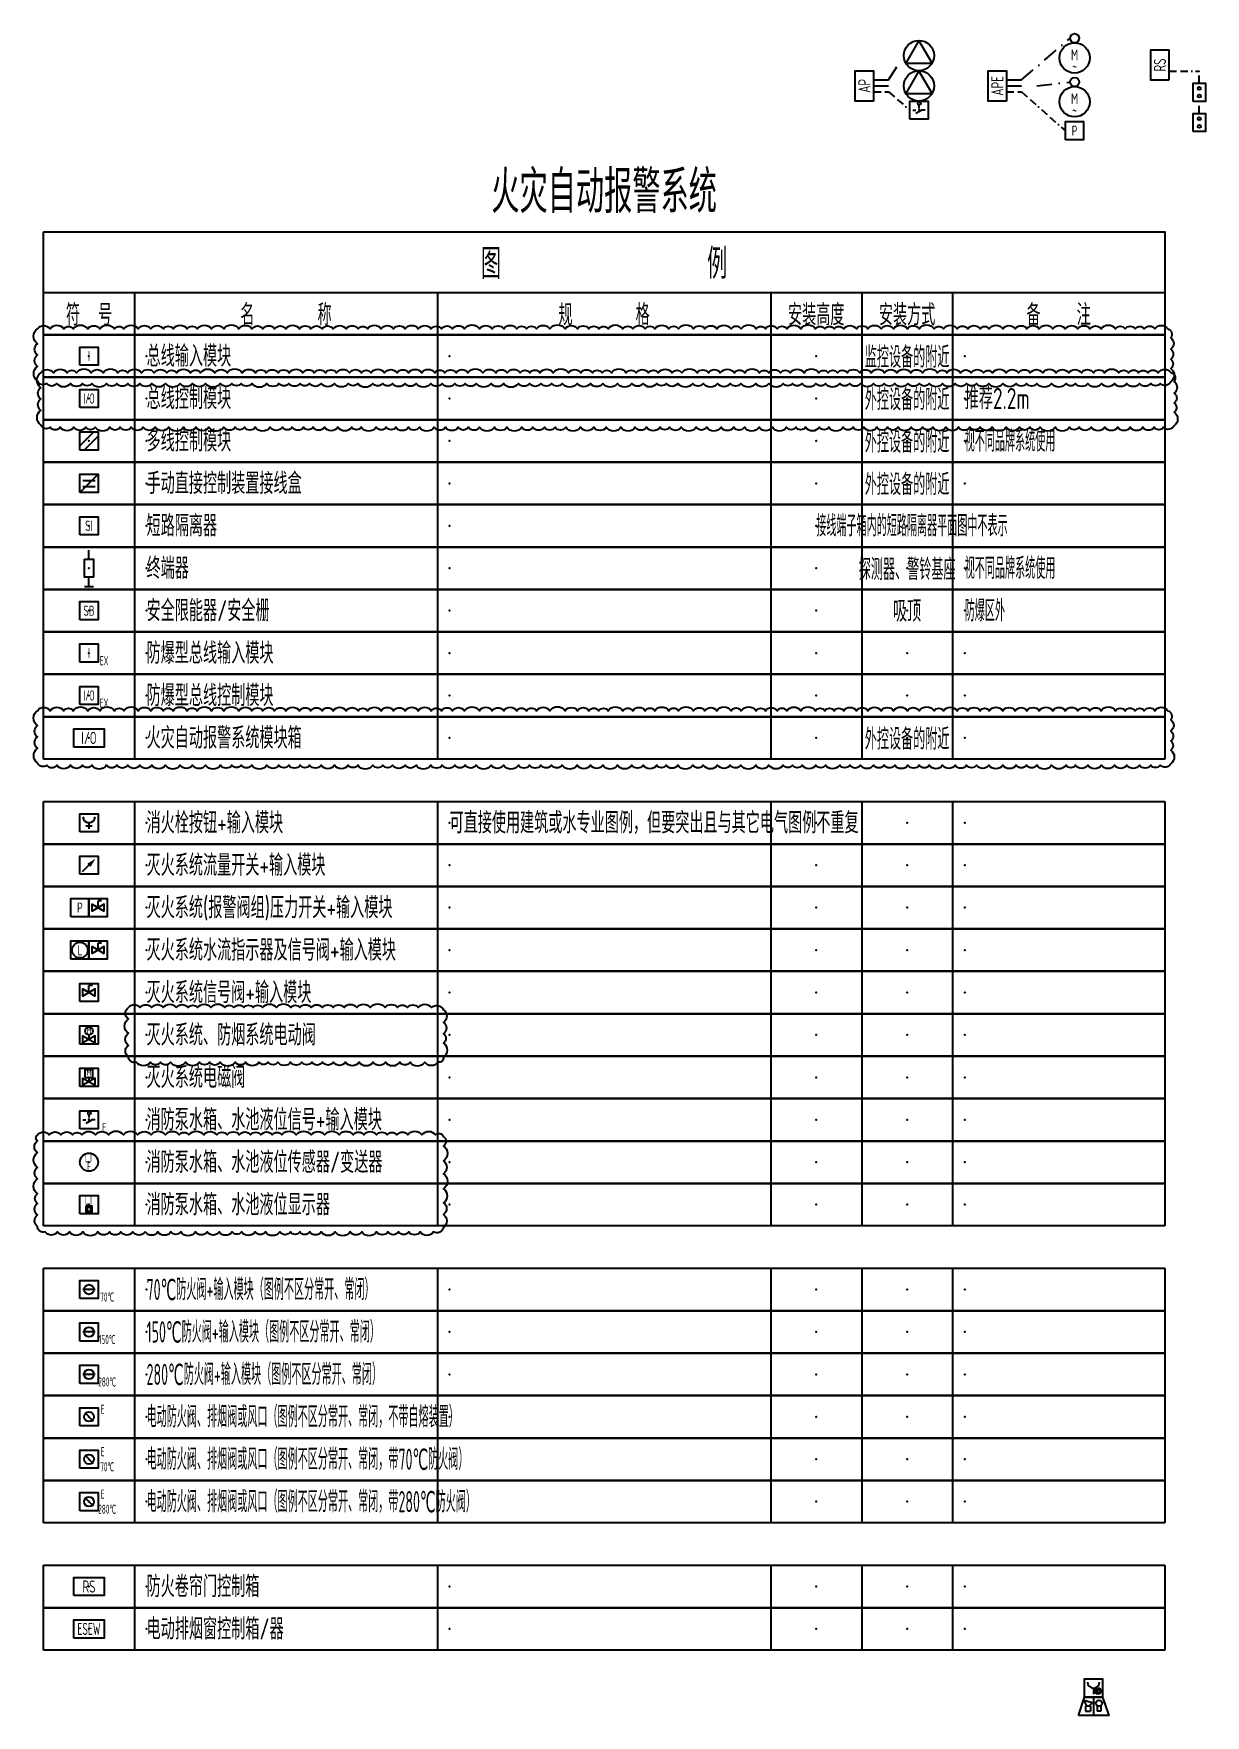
# Model space of a CAD drawing. Header units: millimetres. Extents: x -714894 to -525595, y 3400 to 234118.
# Drawn here: x -670259 to -650924, y 60624 to 88370 of the extents above; entities that cross this region are included whole.
import ezdxf
from ezdxf.enums import TextEntityAlignment as Align

# ---------------------------------------------------------------- set-up
doc = ezdxf.new("R2010")
doc.units = ezdxf.units.MM
doc.header["$LTSCALE"] = 500
doc.linetypes.add('BORDER2', pattern=[0.875, 0.25, -0.125, 0.25, -0.125, 0, -0.125])
doc.linetypes.add('DASHDOT', pattern=[1, 0.5, -0.25, 0, -0.25])
for name, color, linetype in [('E-BAS-DEVC', 3, 'Continuous'), ('E-CTRL-WIRE', 3, 'BORDER2'), ('E-FAS-DEVC', 3, 'Continuous'), ('E-POWR-DEVC', 3, 'Continuous'), ('E-POWR-EQPM', 3, 'Continuous'), ('E-POWR-WIRE', 4, 'DASHDOT'), ('E-UNIV-DIAG', 2, 'Continuous'), ('E-UNIV-EL', 140, 'Continuous'), ('E-UNIV-NOTE', 6, 'Continuous')]:
    doc.layers.add(name, color=color, linetype=linetype)
doc.styles.add('TH-STYLE3', font='tssdeng.shx', dxfattribs={"width": 0.65, "bigfont": 'tssdchn.shx'})

# ---------------------------------------------------------------- blocks, each defined once
blk = doc.blocks.new('E-BKTS2')
for p, q in [((0, 0), (185, 0)), ((0, -7), (0, 0)), ((185, 0), (185, -7)), ((185, -7), (0, -7))]:
    blk.add_line(p, q)
at = {"linetype": 'Continuous'}
for p, q in [((15, 0), (15, -7)), ((65, 0), (65, -7)), ((120, 0), (120, -7)), ((135, 0), (135, -7)), ((150, 0), (150, -7))]:
    blk.add_line(p, q, dxfattribs=at)
for p in [(7.5, -3.5), (17, -3.5), (67, -3.5), (127.5, -3.5), (142.5, -3.5), (152, -3.5)]:
    blk.add_point(p, dxfattribs=at)
blk = doc.blocks.new('E-BKTS1')
blk.add_line((0, -10), (185, -10))
at = {"linetype": 'Continuous'}
for p, q in [((15, -10), (15, -17)), ((65, -10), (65, -17)), ((120, -10), (120, -17)), ((135, -10), (135, -17)), ((150, -10), (150, -17))]:
    blk.add_line(p, q, dxfattribs=at)
blk.add_lwpolyline([(0, 0), (185, 0), (185, -17), (0, -17)], close=True)
at = {"layer": 'E-UNIV-NOTE', "style": 'TH-STYLE3', "width": 0.7}
for s, height, p in [('图                例', 5, (92.5, -5)), ('安装高度', 3.5, (127.5, -13.5)), ('安装方式', 3.5, (142.5, -13.5))]:
    blk.add_text(s, height=height, dxfattribs=at).set_placement(p, align=Align.MIDDLE)
at = {"layer": 'E-UNIV-NOTE', "linetype": 'Continuous', "style": 'TH-STYLE3', "width": 0.7}
for s, p in [('符  号', (7.5, -13.5)), ('名       称', (40, -13.5)), ('规       格', (92.5, -13.5)), ('备    注', (167.5, -13.5))]:
    blk.add_text(s, height=3.5, dxfattribs=at).set_placement(p, align=Align.MIDDLE)
blk = doc.blocks.new('E-BFAS810')
blk.add_lwpolyline([(-2.5, -1.5), (-2.5, 1.5), (2.5, 1.5), (2.5, -1.5)], close=True)
at = {"layer": 'E-UNIV-EL', "style": 'TH-STYLE3', "width": 0.7}
blk.add_attdef('BOX', text='', height=2, dxfattribs=at).set_placement((0, 0), align=Align.MIDDLE)
blk = doc.blocks.new('E-BFAS510')
blk.add_lwpolyline([(-1.5, -1.5), (-1.5, 1.5), (1.5, 1.5), (1.5, -1.5)], close=True)
at = {"layer": 'E-UNIV-EL', "style": 'TH-STYLE3', "width": 0.7}
blk.add_attdef('F', text='', height=1.7, dxfattribs=at).set_placement((0, 0), align=Align.MIDDLE)
blk = doc.blocks.new('E-BFAS521')
blk.add_lwpolyline([(-1.5, -1.5), (-1.5, 1.5), (1.5, 1.5), (1.5, -1.5)], close=True)
at = {"layer": 'E-UNIV-EL'}
for p, q in [((-1.5, -0.79), (0.79, 1.5)), ((-0.79, -1.5), (1.5, 0.79))]:
    blk.add_line(p, q, dxfattribs=at)
blk = doc.blocks.new('E-BFAS522')
blk.add_lwpolyline([(-1.5, -1.5), (-1.5, 1.5), (1.5, 1.5), (1.5, -1.5)], close=True)
at = {"layer": 'E-UNIV-EL'}
for p, q in [((-1.5, -1.5), (1.5, 1.5)), ((-1, 0.5), (1, 0.5)), ((-1, -0.5), (1, -0.5))]:
    blk.add_line(p, q, dxfattribs=at)
blk = doc.blocks.new('E-BFAS540')
blk.add_lwpolyline([(-1.5, -1.5), (-1.5, 1.5), (1.5, 1.5), (1.5, -1.5)], close=True)
at = {"layer": 'E-UNIV-EL', "style": 'TH-STYLE3', "width": 0.7}
blk.add_attdef('F', text='', height=1.7, dxfattribs=at).set_placement((0, 0), align=Align.MIDDLE)
blk = doc.blocks.new('E-BFAS610')
blk.add_lwpolyline([(-1.5, -1.5), (-1.5, 1.5), (1.5, 1.5), (1.5, -1.5)], close=True)
at = {"layer": 'E-UNIV-EL'}
for p, q in [((0, 0), (0, -1)), ((-0.5, -0.5), (0.5, -0.5))]:
    blk.add_line(p, q, dxfattribs=at)
blk.add_arc((0, 1), 1, 180, 0, dxfattribs=at)
blk = doc.blocks.new('E-BFAS620')
blk.add_lwpolyline([(-1.5, -1.5), (-1.5, 1.5), (1.5, 1.5), (1.5, -1.5)], close=True)
at = {"layer": 'E-UNIV-EL', "style": 'TH-STYLE3', "width": 0.7}
blk.add_attdef('F', text='', height=1.7, dxfattribs=at).set_placement((0, 0), align=Align.MIDDLE)
blk = doc.blocks.new('E-BFAS621-2')
blk.add_lwpolyline([(-1.5, -1.5), (-1.5, 1.5), (1.5, 1.5), (1.5, -1.5)], close=True)
at = {"layer": 'E-UNIV-EL'}
for p in [(0, 0), (0.58, 1.15)]:
    blk.add_line(p, (0, 1.15), dxfattribs=at)
blk.add_lwpolyline([(1, -0.58), (1, 0.58), (-1, -0.58), (-1, 0.58)], close=True, dxfattribs=at)
blk = doc.blocks.new('E-BFAS622')
blk.add_lwpolyline([(-1.5, -1.5), (-1.5, 1.5), (1.5, 1.5), (1.5, -1.5)], close=True)
at = {"layer": 'E-UNIV-EL'}
blk.add_circle((0, 0), 1.3, dxfattribs=at)
at = {"layer": 'E-UNIV-EL', "style": 'TH-STYLE3', "width": 0.7}
blk.add_attdef('S', text='', height=1.7, dxfattribs=at).set_placement((0, 0), align=Align.MIDDLE)
blk = doc.blocks.new('E-BFAS550')
blk.add_lwpolyline([(-1.5, -1.5), (-1.5, 1.5), (1.5, 1.5), (1.5, -1.5)], close=True)
at = {"layer": 'E-UNIV-EL', "style": 'TH-STYLE3', "width": 0.7}
blk.add_attdef('F', text='', height=1.7, dxfattribs=at).set_placement((0, 0), align=Align.MIDDLE)
blk = doc.blocks.new('E-BFAS520')
blk.add_lwpolyline([(-1.5, -1.5), (-1.5, 1.5), (1.5, 1.5), (1.5, -1.5)], close=True)
at = {"layer": 'E-UNIV-EL', "style": 'TH-STYLE3', "width": 0.5}
blk.add_attdef('F', text='', height=1.7, dxfattribs=at).set_placement((0, 0), align=Align.MIDDLE)
blk = doc.blocks.new('E-BFAS510-3')
blk.add_lwpolyline([(-1.5, -1.5), (-1.5, 1.5), (1.5, 1.5), (1.5, -1.5)], close=True)
at = {"layer": 'E-UNIV-EL', "style": 'TH-STYLE3'}
for tag, height, width, p in [('F', 1.7, 0.7, (0, 0)), ('S', 1.5, 0.5, (2.5, -1.25))]:
    blk.add_attdef(tag, text='', height=height, dxfattribs=dict(at, width=width)).set_placement(p, align=Align.MIDDLE)
blk = doc.blocks.new('E-BFAS520-3')
blk.add_lwpolyline([(-1.5, -1.5), (-1.5, 1.5), (1.5, 1.5), (1.5, -1.5)], close=True)
at = {"layer": 'E-UNIV-EL', "style": 'TH-STYLE3', "width": 0.5}
for tag, height, p in [('F', 1.7, (0, 0)), ('S', 1.5, (2.5, -1.25))]:
    blk.add_attdef(tag, text='', height=height, dxfattribs=at).set_placement(p, align=Align.MIDDLE)
blk = doc.blocks.new('E-BFAS711')
blk.add_lwpolyline([(-1.5, -1.5), (-1.5, 1.5), (1.5, 1.5), (1.5, -1.5)], close=True)
at = {"layer": 'E-UNIV-EL'}
blk.add_line((1, 0), (-1, 0), dxfattribs=at)
blk.add_circle((0, 0), 0.8, dxfattribs=at)
at = {"layer": 'E-UNIV-EL', "style": 'TH-STYLE3', "width": 0.5}
blk.add_attdef('F', text='', height=1.5, dxfattribs=at).set_placement((3, -1.25), align=Align.MIDDLE)
blk = doc.blocks.new('E-BFAS712')
blk.add_lwpolyline([(-1.5, -1.5), (-1.5, 1.5), (1.5, 1.5), (1.5, -1.5)], close=True)
at = {"layer": 'E-UNIV-EL'}
blk.add_line((1, 0), (-1, 0), dxfattribs=at)
blk.add_circle((0, 0), 0.8, dxfattribs=at)
at = {"layer": 'E-UNIV-EL', "style": 'TH-STYLE3', "width": 0.5}
blk.add_attdef('F', text='', height=1.5, dxfattribs=at).set_placement((3, -1.25), align=Align.MIDDLE)
blk = doc.blocks.new('E-BFAS730')
blk.add_lwpolyline([(-1.5, -1.5), (-1.5, 1.5), (1.5, 1.5), (1.5, -1.5)], close=True)
at = {"layer": 'E-UNIV-EL'}
blk.add_line((-0.71, 0.71), (0.71, -0.71), dxfattribs=at)
blk.add_circle((0, 0), 0.8, dxfattribs=at)
at = {"layer": 'E-UNIV-EL', "style": 'TH-STYLE3', "width": 0.5}
blk.add_attdef('F', text='', height=1.5, dxfattribs=at).set_placement((2.25, 1.25), align=Align.MIDDLE)
blk = doc.blocks.new('E-BFAS731')
blk.add_lwpolyline([(-1.5, -1.5), (-1.5, 1.5), (1.5, 1.5), (1.5, -1.5)], close=True)
at = {"layer": 'E-UNIV-EL'}
blk.add_line((-0.71, 0.71), (0.71, -0.71), dxfattribs=at)
blk.add_circle((0, 0), 0.8, dxfattribs=at)
at = {"layer": 'E-UNIV-EL', "style": 'TH-STYLE3', "width": 0.5}
for p in [(2.25, 1.25), (3, -1.25)]:
    blk.add_attdef('F', text='', height=1.5, dxfattribs=at).set_placement(p, align=Align.MIDDLE)
blk = doc.blocks.new('E-BFAS732')
blk.add_lwpolyline([(-1.5, -1.5), (-1.5, 1.5), (1.5, 1.5), (1.5, -1.5)], close=True)
at = {"layer": 'E-UNIV-EL'}
blk.add_line((-0.71, 0.71), (0.71, -0.71), dxfattribs=at)
blk.add_circle((0, 0), 0.8, dxfattribs=at)
at = {"layer": 'E-UNIV-EL', "style": 'TH-STYLE3', "width": 0.5}
for p in [(2.25, 1.25), (3, -1.25)]:
    blk.add_attdef('F', text='', height=1.5, dxfattribs=at).set_placement(p, align=Align.MIDDLE)
blk = doc.blocks.new('E-BFAS630-2')
blk.add_lwpolyline([(-1.5, -1.51), (-1.5, 1.49), (1.5, 1.49), (1.5, -1.51)], close=True)
at = {"layer": 'E-UNIV-EL'}
for p, q in [((0, 0.7), (0, 0.5)), ((0, 0.4), (0, 0.25)), ((0, 0.15), (0, 0)), ((0.2, 1.07), (0.45, 1.07)), ((-1, -0.01), (-0.5, -0.01)), ((0, -0.1), (0, -0.3))]:
    blk.add_line(p, q, dxfattribs=at)
blk.add_lwpolyline([(0, 1.45, -0.533333), (0, 0.7, -0.533333)], format="xyb", close=True, dxfattribs=at)
blk.add_lwpolyline([(1, -0.01), (0.5, -0.01), (-0.5, -0.59)], dxfattribs=at)
at = {"layer": 'E-UNIV-EL', "style": 'TH-STYLE3', "width": 0.5}
blk.add_attdef('F', text='', height=1.5, dxfattribs=at).set_placement((2.5, -1.26), align=Align.MIDDLE)
blk = doc.blocks.new('E-BFAS713')
blk.add_lwpolyline([(-1.5, -1.5), (-1.5, 1.5), (1.5, 1.5), (1.5, -1.5)], close=True)
at = {"layer": 'E-UNIV-EL'}
blk.add_line((1, 0), (-1, 0), dxfattribs=at)
blk.add_circle((0, 0), 0.8, dxfattribs=at)
at = {"layer": 'E-UNIV-EL', "style": 'TH-STYLE3', "width": 0.5}
blk.add_attdef('F', text='', height=1.5, dxfattribs=at).set_placement((3, -1.25), align=Align.MIDDLE)
blk = doc.blocks.new('E-BFAS910')
for p, q in [((1.5, 0), (0, 0)), ((6, 0), (4.5, 0)), ((6, -0.75), (6, 0.75))]:
    blk.add_line(p, q)
blk.add_lwpolyline([(1.5, -0.75), (1.5, 0.75), (4.5, 0.75), (4.5, -0.75)], close=True)
blk = doc.blocks.new('E-BFAS621-4')
blk.add_lwpolyline([(-1.5, -1.5), (-1.5, 1.5), (1.5, 1.5), (1.5, -1.5)], close=True)
at = {"layer": 'E-UNIV-EL'}
blk.add_line((0, 0), (0, -0.7), dxfattribs=at)
blk.add_lwpolyline([(1, -1.28), (1, -0.12), (-1, -1.28), (-1, -0.12)], close=True, dxfattribs=at)
blk.add_circle((0, 0.65), 0.65, dxfattribs=at)
at = {"layer": 'E-UNIV-EL', "style": 'TH-STYLE3', "width": 0.7}
blk.add_attdef('F', text='', height=1, dxfattribs=at).set_placement((0, 0.65), align=Align.MIDDLE)
blk = doc.blocks.new('E-BFAS621-3')
blk.add_lwpolyline([(-1.5, -1.5), (-1.5, 1.5), (1.5, 1.5), (1.5, -1.5)], close=True)
at = {"layer": 'E-UNIV-EL'}
for p, q in [((-0.65, 1.3), (0.65, 1.3)), ((-0.65, 0), (-0.65, 1.3)), ((-0.65, 0), (0.65, 0)), ((0, 0), (0, -0.7)), ((0.65, 0), (0.65, 1.3))]:
    blk.add_line(p, q, dxfattribs=at)
blk.add_lwpolyline([(1, -1.28), (1, -0.12), (-1, -1.28), (-1, -0.12)], close=True, dxfattribs=at)
at = {"layer": 'E-UNIV-EL', "style": 'TH-STYLE3', "width": 0.7}
blk.add_attdef('F', text='', height=1, dxfattribs=at).set_placement((0, 0.65), align=Align.MIDDLE)
blk = doc.blocks.new('E-BFAS330')
blk.add_lwpolyline([(-2.5, -1.5), (-1.5, 1.5), (1.5, 1.5), (2.5, -1.5)], close=True)
at = {"layer": 'E-UNIV-EL'}
for p, q in [((-1.56, 1), (-0.24, 0.6)), ((-1.1, 0), (-1.56, 1)), ((-0.5, 0), (-1.3, 0)), ((-1.3, 0), (-1.3, -0.8)), ((-0.7, 0), (-0.24, 0.6)), ((-0.5, 0), (-0.5, -0.8)), ((0, 1.5), (0, -1.5)), ((0.6, 0.1), (0.6, -0.8)), ((1.2, 0.1), (1.2, -0.8)), ((-1.3, -0.8), (-0.5, -0.8)), ((1.2, -0.8), (0.6, -0.8))]:
    blk.add_line(p, q, dxfattribs=at)
blk.add_circle((0.9, 0.5), 0.5, dxfattribs=at)
blk = doc.blocks.new('E-BFAS212')
blk.add_lwpolyline([(-1.5, -1.5), (-1.5, 1.5), (1.5, 1.5), (1.5, -1.5)], close=True)
at = {"layer": 'E-UNIV-EL'}
blk.add_line((0, 0), (0, -1), dxfattribs=at)
for radius in [0.5, 0.25]:
    blk.add_circle((0.75, -0.5), radius, dxfattribs=at)
blk.add_arc((0, 1), 1, 180, 0, dxfattribs=at)
blk = doc.blocks.new('E-BFAS011')
blk.add_lwpolyline([(-2.5, -1.5), (-2.5, 1.5), (2.5, 1.5), (2.5, -1.5)], close=True)
at = {"layer": 'E-UNIV-EL', "style": 'TH-STYLE3', "width": 0.7}
blk.add_attdef('F', text='', height=2, dxfattribs=at).set_placement((0, 0), align=Align.MIDDLE)
blk = doc.blocks.new('E-BFAS622-2')
blk.add_lwpolyline([(-1.5, -1.5), (-1.5, 1.5), (1.5, 1.5), (1.5, -1.5)], close=True)
at = {"layer": 'E-UNIV-EL'}
blk.add_line((-1.06, -1.06), (0, 0), dxfattribs=at)
blk.add_lwpolyline([(0, 0, 0.75, 0, 0), (1.06, 1.06, 0, 0, 0)], format="xyseb", dxfattribs=at)
blk = doc.blocks.new('E-BFAS820')
blk.add_lwpolyline([(-2.5, -1.5), (-2.5, 1.5), (2.5, 1.5), (2.5, -1.5)], close=True)
at = {"layer": 'E-UNIV-EL', "style": 'TH-STYLE3', "width": 0.6}
blk.add_attdef('BOX', text='', height=2, dxfattribs=at).set_placement((0, 0), align=Align.MIDDLE)
blk = doc.blocks.new('E-BFAS630-3')
blk.add_circle((0, 0), 1.5)
at = {"layer": 'E-UNIV-EL', "style": 'TH-STYLE3', "width": 0.5}
for p in [(0, 0.75), (0, -0.75)]:
    blk.add_attdef('F', text='', height=1.5, dxfattribs=at).set_placement(p, align=Align.MIDDLE)
blk = doc.blocks.new('E-BFAS630-4')
blk.add_lwpolyline([(-1.5, -1.5), (-1.5, 1.5), (1.5, 1.5), (1.5, -1.5)], close=True)
at = {"layer": 'E-UNIV-EL'}
for points in [[(-0.5, -0.25), (-0.5, -1.25), (0.5, -1.25), (0.5, -0.25)], [(-0.3, -0.45), (-0.3, -1.05), (0.3, -1.05), (0.3, -0.45)]]:
    blk.add_lwpolyline(points, close=True, dxfattribs=at)
at = {"layer": 'E-UNIV-EL', "style": 'TH-STYLE3', "width": 0.5}
blk.add_attdef('F', text='', height=1.5, dxfattribs=at).set_placement((0, 0.75), align=Align.MIDDLE)
blk = doc.blocks.new('E-BDB054')
blk.add_circle((0, 0), 2.5)
at = {"layer": 'E-UNIV-EL'}
blk.add_lwpolyline([(0, 2.5), (-2.17, -1.25), (2.17, -1.25)], close=True, dxfattribs=at)
blk = doc.blocks.new('E-BFAS23-3')
blk.add_lwpolyline([(-1.5, -1.5), (-1.5, 1.5), (1.5, 1.5), (1.5, -1.5)], close=True)
at = {"layer": 'E-UNIV-EL'}
for p, q in [((-1, 0), (-0.5, 0)), ((0, 0.71), (0, 0.51)), ((0, 0.41), (0, 0.26)), ((0, 0.16), (0, 0.01)), ((0.2, 1.08), (0.45, 1.08)), ((0, -0.09), (0, -0.29))]:
    blk.add_line(p, q, dxfattribs=at)
blk.add_lwpolyline([(1, 0), (0.5, 0), (-0.5, -0.58)], dxfattribs=at)
blk.add_lwpolyline([(0, 1.46, -0.533333), (0, 0.71, -0.533333)], format="xyb", close=True, dxfattribs=at)
blk = doc.blocks.new('E-BDB001')
blk.add_lwpolyline([(-2.5, -1.5), (-2.5, 1.5), (2.5, 1.5), (2.5, -1.5)], close=True)
at = {"layer": 'E-UNIV-EL', "style": 'TH-STYLE3', "width": 0.7}
blk.add_attdef('BOX', text='', height=2, dxfattribs=at).set_placement((0, 0), align=Align.MIDDLE)
blk = doc.blocks.new('E-BDB004')
blk.add_lwpolyline([(-2.5, -1.5), (-2.5, 1.5), (2.5, 1.5), (2.5, -1.5)], close=True)
at = {"layer": 'E-UNIV-EL', "style": 'TH-STYLE3', "width": 0.7}
blk.add_attdef('BOX', text='', height=2, dxfattribs=at).set_placement((0, 0), align=Align.MIDDLE)
blk = doc.blocks.new('E-BDB052')
blk.add_circle((0, 0), 2.5)
at = {"layer": 'E-UNIV-EL', "style": 'TH-STYLE3', "width": 0.7}
for s, p in [('M', (0, 0.5)), ('~', (0, -1.5))]:
    blk.add_text(s, height=1.8, dxfattribs=at).set_placement(p, align=Align.MIDDLE)
blk = doc.blocks.new('E-BSW121')
blk.add_lwpolyline([(-1, -1.5), (-1, 1.5), (1, 1.5), (1, -1.5)], close=True)
at = {"layer": 'E-UNIV-EL'}
for centre in [(0, 0.625), (0, -0.625)]:
    blk.add_circle(centre, 0.25, dxfattribs=at)

msp = doc.modelspace()

# ---------------------------------------------------------------- linework, layer by layer
at = {"layer": 'E-CTRL-WIRE'}
for p, q in [((-651524, 87753), (-651024, 87753)), ((-651024, 87553), (-651024, 87753)), ((-656400, 87408), (-656150, 87408)), ((-656150, 87408), (-655800, 87108)), ((-654207, 87408), (-653957, 87408)), ((-653957, 87408), (-653232, 86769)), ((-651024, 87053), (-651024, 87253))]:
    msp.add_line(p, q, dxfattribs=at)
at = {"layer": 'E-POWR-DEVC'}
for centre in [(-653082, 88295), (-653082, 87572)]:
    msp.add_circle(centre, 75, dxfattribs=at)
at = {"layer": 'E-POWR-WIRE'}
for p, q in [((-653957, 87608), (-653157, 88295)), ((-656150, 87608), (-655900, 88008)), ((-656400, 87608), (-656150, 87608)), ((-656400, 87508), (-655900, 87508)), ((-654207, 87608), (-653957, 87608)), ((-654207, 87508), (-653707, 87508)), ((-653707, 87508), (-653157, 87572))]:
    msp.add_line(p, q, dxfattribs=at)
at = {"layer": 'E-UNIV-NOTE'}
for points in [[(-670195, 83500, -0.520567), (-669988, 83500, -0.520567), (-669762, 83500, -0.520567), (-669606, 83500, -0.520567), (-669365, 83500, -0.520567), (-669167, 83500, -0.520567), (-668925, 83500, -0.520567), (-668768, 83500, -0.520567), (-668535, 83500, -0.520567), (-668325, 83500, -0.520567), (-668118, 83500, -0.520567), (-667958, 83500, -0.520567), (-667726, 83500, -0.520567), (-667559, 83500, -0.520567), (-667324, 83500, -0.520567), (-667121, 83500, -0.520567), (-666872, 83500, -0.520567), (-666656, 83500, -0.520567), (-666475, 83500, -0.520567), (-666282, 83500, -0.520567), (-666098, 83500, -0.520567), (-665871, 83500, -0.520567), (-665683, 83500, -0.520567), (-665500, 83500, -0.520567), (-665315, 83500, -0.520567), (-665102, 83500, -0.520567), (-664904, 83500, -0.520567), (-664749, 83500, -0.520567), (-664523, 83500, -0.520567), (-664318, 83500, -0.520567), (-664128, 83500, -0.520567), (-663911, 83500, -0.520567), (-663697, 83500, -0.520567), (-663528, 83500, -0.520567), (-663345, 83500, -0.520567), (-663148, 83500, -0.520567), (-662903, 83500, -0.520567), (-662690, 83500, -0.520567), (-662502, 83500, -0.520567), (-662287, 83500, -0.520567), (-662128, 83500, -0.520567), (-661959, 83500, -0.520567), (-661740, 83500, -0.520567), (-661490, 83500, -0.520567), (-661286, 83500, -0.520567), (-661095, 83500, -0.520567), (-660934, 83500, -0.520567), (-660779, 83500, -0.520567), (-660536, 83500, -0.520567), (-660372, 83500, -0.520567), (-660167, 83500, -0.520567), (-660008, 83500, -0.520567), (-659777, 83500, -0.520567), (-659617, 83500, -0.520567), (-659368, 83500, -0.520567), (-659181, 83500, -0.520567), (-658984, 83500, -0.520567), (-658751, 83500, -0.520567), (-658581, 83500, -0.520567), (-658336, 83500, -0.520567), (-658183, 83500, -0.520567), (-657991, 83500, -0.520567), (-657831, 83500, -0.520567), (-657601, 83500, -0.520567), (-657357, 83500, -0.520567), (-657204, 83500, -0.520567), (-657049, 83500, -0.520567), (-656892, 83500, -0.520567), (-656682, 83500, -0.520567), (-656493, 83500, -0.520567), (-656272, 83500, -0.520567), (-656070, 83500, -0.520567), (-655841, 83500, -0.520567), (-655648, 83500, -0.520567), (-655400, 83500, -0.520567), (-655244, 83500, -0.520567), (-655021, 83500, -0.520567), (-654844, 83500, -0.520567), (-654641, 83500, -0.520567), (-654490, 83500, -0.520567), (-654267, 83500, -0.520567), (-654063, 83500, -0.520567), (-653868, 83500, -0.520567), (-653664, 83500, -0.520567), (-653440, 83500, -0.520567), (-653235, 83500, -0.520567), (-653026, 83500, -0.520567), (-652828, 83500, -0.520567), (-652644, 83500, -0.520567), (-652406, 83500, -0.520567), (-652248, 83500, -0.520567), (-652082, 83500, -0.520567), (-651931, 83500, -0.520567), (-651758, 83500, -0.520567), (-651543, 83500, -0.520567), (-651495, 83351, -0.520567), (-651495, 83163, -0.520567), (-651495, 83000, -0.520567), (-651495, 82848, -0.520567), (-651495, 82625, -0.520567), (-651671, 82600, -0.520567), (-651825, 82600, -0.520567), (-652011, 82600, -0.520567), (-652218, 82600, -0.520567), (-652425, 82600, -0.520567), (-652637, 82600, -0.520567), (-652865, 82600, -0.520567), (-653064, 82600, -0.520567), (-653223, 82600, -0.520567), (-653460, 82600, -0.520567), (-653705, 82600, -0.520567), (-653876, 82600, -0.520567), (-654047, 82600, -0.520567), (-654265, 82600, -0.520567), (-654497, 82600, -0.520567), (-654698, 82600, -0.520567), (-654864, 82600, -0.520567), (-655054, 82600, -0.520567), (-655260, 82600, -0.520567), (-655479, 82600, -0.520567), (-655647, 82600, -0.520567), (-655832, 82600, -0.520567), (-656050, 82600, -0.520567), (-656224, 82600, -0.520567), (-656400, 82600, -0.520567), (-656613, 82600, -0.520567), (-656792, 82600, -0.520567), (-656958, 82600, -0.520567), (-657192, 82600, -0.520567), (-657349, 82600, -0.520567), (-657579, 82600, -0.520567), (-657737, 82600, -0.520567), (-657890, 82600, -0.520567), (-658125, 82600, -0.520567), (-658344, 82600, -0.520567), (-658587, 82600, -0.520567), (-658763, 82600, -0.520567), (-658972, 82600, -0.520567), (-659208, 82600, -0.520567), (-659382, 82600, -0.520567), (-659628, 82600, -0.520567), (-659821, 82600, -0.520567), (-659977, 82600, -0.520567), (-660202, 82600, -0.520567), (-660386, 82600, -0.520567), (-660624, 82600, -0.520567), (-660866, 82600, -0.520567), (-661071, 82600, -0.520567), (-661290, 82600, -0.520567), (-661535, 82600, -0.520567), (-661711, 82600, -0.520567), (-661887, 82600, -0.520567), (-662075, 82600, -0.520567), (-662259, 82600, -0.520567), (-662506, 82600, -0.520567), (-662711, 82600, -0.520567), (-662955, 82600, -0.520567), (-663137, 82600, -0.520567), (-663309, 82600, -0.520567), (-663517, 82600, -0.520567), (-663704, 82600, -0.520567), (-663949, 82600, -0.520567), (-664130, 82600, -0.520567), (-664337, 82600, -0.520567), (-664496, 82600, -0.520567), (-664662, 82600, -0.520567), (-664911, 82600, -0.520567), (-665066, 82600, -0.520567), (-665295, 82600, -0.520567), (-665515, 82600, -0.520567), (-665704, 82600, -0.520567), (-665861, 82600, -0.520567), (-666047, 82600, -0.520567), (-666210, 82600, -0.520567), (-666410, 82600, -0.520567), (-666660, 82600, -0.520567), (-666835, 82600, -0.520567), (-666987, 82600, -0.520567), (-667175, 82600, -0.520567), (-667422, 82600, -0.520567), (-667636, 82600, -0.520567), (-667841, 82600, -0.520567), (-668081, 82600, -0.520567), (-668307, 82600, -0.520567), (-668505, 82600, -0.520567), (-668703, 82600, -0.520567), (-668885, 82600, -0.520567), (-669056, 82600, -0.520567), (-669298, 82600, -0.520567), (-669451, 82600, -0.520567), (-669651, 82600, -0.520567), (-669876, 82600, -0.520567), (-670043, 82600, -0.520567), (-670195, 82638, -0.520567), (-670195, 82880, -0.520567), (-670195, 83069, -0.520567), (-670195, 83254, -0.520567)], [(-670139, 82775, -0.520567), (-669932, 82775, -0.520567), (-669706, 82775, -0.520567), (-669550, 82775, -0.520567), (-669309, 82775, -0.520567), (-669111, 82775, -0.520567), (-668869, 82775, -0.520567), (-668712, 82775, -0.520567), (-668479, 82775, -0.520567), (-668269, 82775, -0.520567), (-668062, 82775, -0.520567), (-667902, 82775, -0.520567), (-667670, 82775, -0.520567), (-667503, 82775, -0.520567), (-667268, 82775, -0.520567), (-667065, 82775, -0.520567), (-666816, 82775, -0.520567), (-666600, 82775, -0.520567), (-666419, 82775, -0.520567), (-666226, 82775, -0.520567), (-666042, 82775, -0.520567), (-665815, 82775, -0.520567), (-665627, 82775, -0.520567), (-665444, 82775, -0.520567), (-665259, 82775, -0.520567), (-665046, 82775, -0.520567), (-664848, 82775, -0.520567), (-664693, 82775, -0.520567), (-664467, 82775, -0.520567), (-664262, 82775, -0.520567), (-664072, 82775, -0.520567), (-663855, 82775, -0.520567), (-663641, 82775, -0.520567), (-663472, 82775, -0.520567), (-663289, 82775, -0.520567), (-663092, 82775, -0.520567), (-662847, 82775, -0.520567), (-662634, 82775, -0.520567), (-662446, 82775, -0.520567), (-662231, 82775, -0.520567), (-662072, 82775, -0.520567), (-661903, 82775, -0.520567), (-661684, 82775, -0.520567), (-661434, 82775, -0.520567), (-661230, 82775, -0.520567), (-661039, 82775, -0.520567), (-660878, 82775, -0.520567), (-660723, 82775, -0.520567), (-660480, 82775, -0.520567), (-660316, 82775, -0.520567), (-660111, 82775, -0.520567), (-659952, 82775, -0.520567), (-659721, 82775, -0.520567), (-659561, 82775, -0.520567), (-659312, 82775, -0.520567), (-659125, 82775, -0.520567), (-658928, 82775, -0.520567), (-658695, 82775, -0.520567), (-658525, 82775, -0.520567), (-658280, 82775, -0.520567), (-658127, 82775, -0.520567), (-657935, 82775, -0.520567), (-657775, 82775, -0.520567), (-657545, 82775, -0.520567), (-657301, 82775, -0.520567), (-657148, 82775, -0.520567), (-656993, 82775, -0.520567), (-656836, 82775, -0.520567), (-656626, 82775, -0.520567), (-656437, 82775, -0.520567), (-656216, 82775, -0.520567), (-656014, 82775, -0.520567), (-655785, 82775, -0.520567), (-655592, 82775, -0.520567), (-655344, 82775, -0.520567), (-655188, 82775, -0.520567), (-654965, 82775, -0.520567), (-654788, 82775, -0.520567), (-654585, 82775, -0.520567), (-654434, 82775, -0.520567), (-654211, 82775, -0.520567), (-654007, 82775, -0.520567), (-653812, 82775, -0.520567), (-653608, 82775, -0.520567), (-653384, 82775, -0.520567), (-653179, 82775, -0.520567), (-652970, 82775, -0.520567), (-652772, 82775, -0.520567), (-652588, 82775, -0.520567), (-652350, 82775, -0.520567), (-652192, 82775, -0.520567), (-652026, 82775, -0.520567), (-651875, 82775, -0.520567), (-651702, 82775, -0.520567), (-651487, 82775, -0.520567), (-651439, 82626, -0.520567), (-651439, 82439, -0.520567), (-651439, 82275, -0.520567), (-651439, 82123, -0.520567), (-651439, 81900, -0.520567), (-651615, 81875, -0.520567), (-651769, 81875, -0.520567), (-651955, 81875, -0.520567), (-652162, 81875, -0.520567), (-652369, 81875, -0.520567), (-652581, 81875, -0.520567), (-652809, 81875, -0.520567), (-653008, 81875, -0.520567), (-653167, 81875, -0.520567), (-653404, 81875, -0.520567), (-653649, 81875, -0.520567), (-653820, 81875, -0.520567), (-653991, 81875, -0.520567), (-654209, 81875, -0.520567), (-654441, 81875, -0.520567), (-654642, 81875, -0.520567), (-654808, 81875, -0.520567), (-654998, 81875, -0.520567), (-655204, 81875, -0.520567), (-655423, 81875, -0.520567), (-655591, 81875, -0.520567), (-655776, 81875, -0.520567), (-655994, 81875, -0.520567), (-656168, 81875, -0.520567), (-656344, 81875, -0.520567), (-656557, 81875, -0.520567), (-656736, 81875, -0.520567), (-656902, 81875, -0.520567), (-657136, 81875, -0.520567), (-657293, 81875, -0.520567), (-657523, 81875, -0.520567), (-657681, 81875, -0.520567), (-657834, 81875, -0.520567), (-658069, 81875, -0.520567), (-658288, 81875, -0.520567), (-658531, 81875, -0.520567), (-658707, 81875, -0.520567), (-658916, 81875, -0.520567), (-659152, 81875, -0.520567), (-659326, 81875, -0.520567), (-659572, 81875, -0.520567), (-659765, 81875, -0.520567), (-659921, 81875, -0.520567), (-660146, 81875, -0.520567), (-660330, 81875, -0.520567), (-660568, 81875, -0.520567), (-660810, 81875, -0.520567), (-661015, 81875, -0.520567), (-661234, 81875, -0.520567), (-661479, 81875, -0.520567), (-661655, 81875, -0.520567), (-661831, 81875, -0.520567), (-662019, 81875, -0.520567), (-662203, 81875, -0.520567), (-662450, 81875, -0.520567), (-662655, 81875, -0.520567), (-662899, 81875, -0.520567), (-663082, 81875, -0.520567), (-663253, 81875, -0.520567), (-663461, 81875, -0.520567), (-663648, 81875, -0.520567), (-663893, 81875, -0.520567), (-664074, 81875, -0.520567), (-664281, 81875, -0.520567), (-664440, 81875, -0.520567), (-664606, 81875, -0.520567), (-664855, 81875, -0.520567), (-665010, 81875, -0.520567), (-665239, 81875, -0.520567), (-665459, 81875, -0.520567), (-665648, 81875, -0.520567), (-665805, 81875, -0.520567), (-665991, 81875, -0.520567), (-666154, 81875, -0.520567), (-666354, 81875, -0.520567), (-666604, 81875, -0.520567), (-666779, 81875, -0.520567), (-666931, 81875, -0.520567), (-667119, 81875, -0.520567), (-667366, 81875, -0.520567), (-667580, 81875, -0.520567), (-667785, 81875, -0.520567), (-668025, 81875, -0.520567), (-668252, 81875, -0.520567), (-668449, 81875, -0.520567), (-668647, 81875, -0.520567), (-668829, 81875, -0.520567), (-669000, 81875, -0.520567), (-669242, 81875, -0.520567), (-669395, 81875, -0.520567), (-669595, 81875, -0.520567), (-669820, 81875, -0.520567), (-669987, 81875, -0.520567), (-670139, 81913, -0.520567), (-670139, 82155, -0.520567), (-670139, 82344, -0.520567), (-670139, 82529, -0.520567)], [(-670195, 77200, -0.520567), (-669988, 77200, -0.520567), (-669762, 77200, -0.520567), (-669606, 77200, -0.520567), (-669365, 77200, -0.520567), (-669167, 77200, -0.520567), (-668925, 77200, -0.520567), (-668768, 77200, -0.520567), (-668535, 77200, -0.520567), (-668325, 77200, -0.520567), (-668118, 77200, -0.520567), (-667958, 77200, -0.520567), (-667726, 77200, -0.520567), (-667559, 77200, -0.520567), (-667324, 77200, -0.520567), (-667121, 77200, -0.520567), (-666872, 77200, -0.520567), (-666656, 77200, -0.520567), (-666475, 77200, -0.520567), (-666282, 77200, -0.520567), (-666098, 77200, -0.520567), (-665871, 77200, -0.520567), (-665683, 77200, -0.520567), (-665500, 77200, -0.520567), (-665315, 77200, -0.520567), (-665102, 77200, -0.520567), (-664904, 77200, -0.520567), (-664749, 77200, -0.520567), (-664523, 77200, -0.520567), (-664318, 77200, -0.520567), (-664128, 77200, -0.520567), (-663911, 77200, -0.520567), (-663697, 77200, -0.520567), (-663528, 77200, -0.520567), (-663345, 77200, -0.520567), (-663148, 77200, -0.520567), (-662903, 77200, -0.520567), (-662690, 77200, -0.520567), (-662502, 77200, -0.520567), (-662287, 77200, -0.520567), (-662128, 77200, -0.520567), (-661959, 77200, -0.520567), (-661740, 77200, -0.520567), (-661490, 77200, -0.520567), (-661286, 77200, -0.520567), (-661095, 77200, -0.520567), (-660934, 77200, -0.520567), (-660779, 77200, -0.520567), (-660536, 77200, -0.520567), (-660372, 77200, -0.520567), (-660167, 77200, -0.520567), (-660008, 77200, -0.520567), (-659777, 77200, -0.520567), (-659617, 77200, -0.520567), (-659368, 77200, -0.520567), (-659181, 77200, -0.520567), (-658984, 77200, -0.520567), (-658751, 77200, -0.520567), (-658581, 77200, -0.520567), (-658336, 77200, -0.520567), (-658183, 77200, -0.520567), (-657991, 77200, -0.520567), (-657831, 77200, -0.520567), (-657601, 77200, -0.520567), (-657357, 77200, -0.520567), (-657204, 77200, -0.520567), (-657049, 77200, -0.520567), (-656892, 77200, -0.520567), (-656682, 77200, -0.520567), (-656493, 77200, -0.520567), (-656272, 77200, -0.520567), (-656070, 77200, -0.520567), (-655841, 77200, -0.520567), (-655648, 77200, -0.520567), (-655400, 77200, -0.520567), (-655244, 77200, -0.520567), (-655021, 77200, -0.520567), (-654844, 77200, -0.520567), (-654641, 77200, -0.520567), (-654490, 77200, -0.520567), (-654267, 77200, -0.520567), (-654063, 77200, -0.520567), (-653868, 77200, -0.520567), (-653664, 77200, -0.520567), (-653440, 77200, -0.520567), (-653235, 77200, -0.520567), (-653026, 77200, -0.520567), (-652828, 77200, -0.520567), (-652644, 77200, -0.520567), (-652406, 77200, -0.520567), (-652248, 77200, -0.520567), (-652082, 77200, -0.520567), (-651931, 77200, -0.520567), (-651758, 77200, -0.520567), (-651543, 77200, -0.520567), (-651495, 77051, -0.520567), (-651495, 76863, -0.520567), (-651495, 76700, -0.520567), (-651495, 76548, -0.520567), (-651495, 76325, -0.520567), (-651671, 76300, -0.520567), (-651825, 76300, -0.520567), (-652011, 76300, -0.520567), (-652218, 76300, -0.520567), (-652425, 76300, -0.520567), (-652637, 76300, -0.520567), (-652865, 76300, -0.520567), (-653064, 76300, -0.520567), (-653223, 76300, -0.520567), (-653460, 76300, -0.520567), (-653705, 76300, -0.520567), (-653876, 76300, -0.520567), (-654047, 76300, -0.520567), (-654265, 76300, -0.520567), (-654497, 76300, -0.520567), (-654698, 76300, -0.520567), (-654864, 76300, -0.520567), (-655054, 76300, -0.520567), (-655260, 76300, -0.520567), (-655479, 76300, -0.520567), (-655647, 76300, -0.520567), (-655832, 76300, -0.520567), (-656050, 76300, -0.520567), (-656224, 76300, -0.520567), (-656400, 76300, -0.520567), (-656613, 76300, -0.520567), (-656792, 76300, -0.520567), (-656958, 76300, -0.520567), (-657192, 76300, -0.520567), (-657349, 76300, -0.520567), (-657579, 76300, -0.520567), (-657737, 76300, -0.520567), (-657890, 76300, -0.520567), (-658125, 76300, -0.520567), (-658344, 76300, -0.520567), (-658587, 76300, -0.520567), (-658763, 76300, -0.520567), (-658972, 76300, -0.520567), (-659208, 76300, -0.520567), (-659382, 76300, -0.520567), (-659628, 76300, -0.520567), (-659821, 76300, -0.520567), (-659977, 76300, -0.520567), (-660202, 76300, -0.520567), (-660386, 76300, -0.520567), (-660624, 76300, -0.520567), (-660866, 76300, -0.520567), (-661071, 76300, -0.520567), (-661290, 76300, -0.520567), (-661535, 76300, -0.520567), (-661711, 76300, -0.520567), (-661887, 76300, -0.520567), (-662075, 76300, -0.520567), (-662259, 76300, -0.520567), (-662506, 76300, -0.520567), (-662711, 76300, -0.520567), (-662955, 76300, -0.520567), (-663137, 76300, -0.520567), (-663309, 76300, -0.520567), (-663517, 76300, -0.520567), (-663704, 76300, -0.520567), (-663949, 76300, -0.520567), (-664130, 76300, -0.520567), (-664337, 76300, -0.520567), (-664496, 76300, -0.520567), (-664662, 76300, -0.520567), (-664911, 76300, -0.520567), (-665066, 76300, -0.520567), (-665295, 76300, -0.520567), (-665515, 76300, -0.520567), (-665704, 76300, -0.520567), (-665861, 76300, -0.520567), (-666047, 76300, -0.520567), (-666210, 76300, -0.520567), (-666410, 76300, -0.520567), (-666660, 76300, -0.520567), (-666835, 76300, -0.520567), (-666987, 76300, -0.520567), (-667175, 76300, -0.520567), (-667422, 76300, -0.520567), (-667636, 76300, -0.520567), (-667841, 76300, -0.520567), (-668081, 76300, -0.520567), (-668307, 76300, -0.520567), (-668505, 76300, -0.520567), (-668703, 76300, -0.520567), (-668885, 76300, -0.520567), (-669056, 76300, -0.520567), (-669298, 76300, -0.520567), (-669451, 76300, -0.520567), (-669651, 76300, -0.520567), (-669876, 76300, -0.520567), (-670043, 76300, -0.520567), (-670195, 76338, -0.520567), (-670195, 76580, -0.520567), (-670195, 76769, -0.520567), (-670195, 76954, -0.520567)], [(-668695, 72300, -0.520567), (-668501, 72300, -0.520567), (-668312, 72300, -0.520567), (-668119, 72300, -0.520567), (-667905, 72300, -0.520567), (-667711, 72300, -0.520567), (-667556, 72300, -0.520567), (-667332, 72300, -0.520567), (-667105, 72300, -0.520567), (-666955, 72300, -0.520567), (-666788, 72300, -0.520567), (-666637, 72300, -0.520567), (-666481, 72300, -0.520567), (-666253, 72300, -0.520567), (-666017, 72300, -0.520567), (-665866, 72300, -0.520567), (-665678, 72300, -0.520567), (-665493, 72300, -0.520567), (-665317, 72300, -0.520567), (-665137, 72300, -0.520567), (-664928, 72300, -0.520567), (-664703, 72300, -0.520567), (-664457, 72300, -0.520567), (-664255, 72300, -0.520567), (-664092, 72300, -0.520567), (-663915, 72300, -0.520567), (-663693, 72300, -0.520567), (-663495, 72266, -0.520567), (-663495, 72056, -0.520567), (-663495, 71870, -0.520567), (-663495, 71714, -0.520567), (-663495, 71485, -0.520567), (-663588, 71400, -0.520567), (-663805, 71400, -0.520567), (-664048, 71400, -0.520567), (-664217, 71400, -0.520567), (-664453, 71400, -0.520567), (-664654, 71400, -0.520567), (-664889, 71400, -0.520567), (-665111, 71400, -0.520567), (-665310, 71400, -0.520567), (-665492, 71400, -0.520567), (-665669, 71400, -0.520567), (-665835, 71400, -0.520567), (-666018, 71400, -0.520567), (-666230, 71400, -0.520567), (-666387, 71400, -0.520567), (-666540, 71400, -0.520567), (-666760, 71400, -0.520567), (-666935, 71400, -0.520567), (-667178, 71400, -0.520567), (-667359, 71400, -0.520567), (-667520, 71400, -0.520567), (-667754, 71400, -0.520567), (-667998, 71400, -0.520567), (-668166, 71400, -0.520567), (-668330, 71400, -0.520567), (-668564, 71400, -0.520567), (-668695, 71491, -0.520567), (-668695, 71677, -0.520567), (-668695, 71878, -0.520567), (-668695, 72114, -0.520567)], [(-670195, 70200, -0.520567), (-670000, 70200, -0.520567), (-669807, 70200, -0.520567), (-669616, 70200, -0.520567), (-669463, 70200, -0.520567), (-669238, 70200, -0.520567), (-669023, 70200, -0.520567), (-668777, 70200, -0.520567), (-668542, 70200, -0.520567), (-668320, 70200, -0.520567), (-668085, 70200, -0.520567), (-667859, 70200, -0.520567), (-667696, 70200, -0.520567), (-667452, 70200, -0.520567), (-667238, 70200, -0.520567), (-667063, 70200, -0.520567), (-666865, 70200, -0.520567), (-666678, 70200, -0.520567), (-666509, 70200, -0.520567), (-666322, 70200, -0.520567), (-666164, 70200, -0.520567), (-665924, 70200, -0.520567), (-665680, 70200, -0.520567), (-665457, 70200, -0.520567), (-665217, 70200, -0.520567), (-664988, 70200, -0.520567), (-664810, 70200, -0.520567), (-664601, 70200, -0.520567), (-664426, 70200, -0.520567), (-664263, 70200, -0.520567), (-664085, 70200, -0.520567), (-663852, 70200, -0.520567), (-663627, 70200, -0.520567), (-663495, 70176, -0.520567), (-663495, 70017, -0.520567), (-663495, 69772, -0.520567), (-663495, 69558, -0.520567), (-663495, 69312, -0.520567), (-663495, 69081, -0.520567), (-663495, 68889, -0.520567), (-663495, 68676, -0.520567), (-663661, 68600, -0.520567), (-663881, 68600, -0.520567), (-664067, 68600, -0.520567), (-664239, 68600, -0.520567), (-664414, 68600, -0.520567), (-664600, 68600, -0.520567), (-664844, 68600, -0.520567), (-665036, 68600, -0.520567), (-665281, 68600, -0.520567), (-665513, 68600, -0.520567), (-665701, 68600, -0.520567), (-665867, 68600, -0.520567), (-666022, 68600, -0.520567), (-666198, 68600, -0.520567), (-666435, 68600, -0.520567), (-666602, 68600, -0.520567), (-666831, 68600, -0.520567), (-666983, 68600, -0.520567), (-667198, 68600, -0.520567), (-667396, 68600, -0.520567), (-667588, 68600, -0.520567), (-667832, 68600, -0.520567), (-667994, 68600, -0.520567), (-668207, 68600, -0.520567), (-668418, 68600, -0.520567), (-668621, 68600, -0.520567), (-668817, 68600, -0.520567), (-669008, 68600, -0.520567), (-669199, 68600, -0.520567), (-669448, 68600, -0.520567), (-669666, 68600, -0.520567), (-669862, 68600, -0.520567), (-670067, 68600, -0.520567), (-670195, 68691, -0.520567), (-670195, 68880, -0.520567), (-670195, 69070, -0.520567), (-670195, 69232, -0.520567), (-670195, 69477, -0.520567), (-670195, 69665, -0.520567), (-670195, 69908, -0.520567), (-670195, 70101, -0.520567)]]:
    msp.add_lwpolyline(points, format="xyb", close=True, dxfattribs=at)

# ---------------------------------------------------------------- block references
at = {"layer": 'E-BAS-DEVC', "xscale": 100, "yscale": 100, "zscale": 100}
for p in [(-651024, 87403), (-651024, 86903)]:
    msp.add_blockref('E-BSW121', p, dxfattribs=at)
at = {"layer": 'E-FAS-DEVC', "xscale": 100, "yscale": 100, "zscale": 100, "rotation": 90}
msp.add_blockref('E-BFAS810', (-651674, 87853), dxfattribs=at).add_auto_attribs({'BOX': 'RS'})
at = {"layer": 'E-FAS-DEVC', "xscale": 100, "yscale": 100, "zscale": 100}
for name, p, values in [('E-BFAS620', (-653082, 86769), {'F': 'P'}), ('E-BFAS510', (-669345, 83050), {'F': 'I'}), ('E-BFAS520', (-669345, 82350), {'F': 'I/O'}), ('E-BFAS540', (-669345, 80250), {'F': 'SI'}), ('E-BFAS550', (-669345, 78850), {'F': 'SB'}), ('E-BFAS510-3', (-669345, 78150), {'S': 'EX', 'F': 'I'}), ('E-BFAS520-3', (-669345, 77450), {'S': 'EX', 'F': 'I/O'}), ('E-BFAS011', (-669345, 76750), {'F': 'I/O'}), ('E-BFAS620', (-669495, 73950), {'F': 'P'}), ('E-BFAS622', (-669495, 73250), {'S': 'L'}), ('E-BFAS630-2', (-669345, 70450), {'F': 'F'}), ('E-BFAS630-4', (-669345, 69050), {'F': 'LT'}), ('E-BFAS711', (-669345, 67650), {'F': '70℃'}), ('E-BFAS713', (-669345, 66950), {'F': '150℃'}), ('E-BFAS712', (-669345, 66250), {'F': '280℃'}), ('E-BFAS730', (-669345, 65550), {'F': 'E'}), ('E-BFAS810', (-669345, 62750), {'BOX': 'RS'}), ('E-BFAS820', (-669345, 62050), {'BOX': 'ESEW'})]:
    msp.add_blockref(name, p, dxfattribs=at).add_auto_attribs(values)
for name, p in [('E-BFAS521', (-669345, 81650)), ('E-BFAS522', (-669345, 80950)), ('E-BFAS610', (-669345, 75350)), ('E-BFAS622-2', (-669345, 74650)), ('E-BFAS621-2', (-669195, 73950)), ('E-BFAS621-2', (-669195, 73250)), ('E-BFAS621-2', (-669345, 72550)), ('E-BFAS212', (-652769, 61074)), ('E-BFAS330', (-652769, 60774))]:
    msp.add_blockref(name, p, dxfattribs=at)
at = {"layer": 'E-FAS-DEVC', "xscale": 100, "yscale": 100, "zscale": 100, "rotation": 270}
msp.add_blockref('E-BFAS910', (-669345, 79850), dxfattribs=at)
at = {"layer": 'E-FAS-DEVC'}
ref = msp.add_blockref('E-BFAS621-4', (-669345, 71850), dxfattribs=dict(at, xscale=100, yscale=100, zscale=100))
ref.add_attrib('F', 'M', dxfattribs={"layer": 'E-UNIV-EL', "height": 100, "style": 'TH-STYLE3', "width": 0.7}).set_placement((-669345, 71925), align=Align.MIDDLE)
ref = msp.add_blockref('E-BFAS621-3', (-669345, 71150), dxfattribs=dict(at, xscale=100, yscale=100, zscale=100))
ref.add_attrib('F', 'M', dxfattribs={"layer": 'E-UNIV-EL', "height": 100, "style": 'TH-STYLE3', "width": 0.7}).set_placement((-669345, 71225), align=Align.MIDDLE)
ref = msp.add_blockref('E-BFAS630-3', (-669345, 69750), dxfattribs=dict(at, xscale=100, yscale=100, zscale=100))
ref.add_attrib('F', 'LT', dxfattribs={"layer": 'E-UNIV-EL', "height": 150, "style": 'TH-STYLE3', "width": 0.5}).set_placement((-669345, 69825), align=Align.MIDDLE)
ref.add_attrib('F', 'F', dxfattribs={"layer": 'E-UNIV-EL', "height": 150, "style": 'TH-STYLE3', "width": 0.5}).set_placement((-669345, 69675), align=Align.MIDDLE)
ref = msp.add_blockref('E-BFAS731', (-669345, 64850), dxfattribs=dict(at, xscale=100, yscale=100, zscale=100))
ref.add_attrib('F', 'E', dxfattribs={"layer": 'E-UNIV-EL', "height": 150, "style": 'TH-STYLE3', "width": 0.5}).set_placement((-669120, 64975), align=Align.MIDDLE)
ref.add_attrib('F', '70℃', dxfattribs={"layer": 'E-UNIV-EL', "height": 150, "style": 'TH-STYLE3', "width": 0.5}).set_placement((-669045, 64725), align=Align.MIDDLE)
ref = msp.add_blockref('E-BFAS732', (-669345, 64150), dxfattribs=dict(at, xscale=100, yscale=100, zscale=100))
ref.add_attrib('F', '280℃', dxfattribs={"layer": 'E-UNIV-EL', "height": 150, "style": 'TH-STYLE3', "width": 0.5}).set_placement((-669045, 64025), align=Align.MIDDLE)
ref.add_attrib('F', 'E', dxfattribs={"layer": 'E-UNIV-EL', "height": 150, "style": 'TH-STYLE3', "width": 0.5}).set_placement((-669120, 64275), align=Align.MIDDLE)
at = {"layer": 'E-POWR-EQPM', "xscale": 100, "yscale": 100, "zscale": 100}
for name, p in [('E-BDB054', (-655650, 88008)), ('E-BDB052', (-653082, 87970)), ('E-BDB054', (-655650, 87508)), ('E-BDB052', (-653082, 87247)), ('E-BFAS23-3', (-655650, 87108))]:
    msp.add_blockref(name, p, dxfattribs=at)
at = {"layer": 'E-POWR-EQPM', "xscale": 100, "yscale": 100, "zscale": 100, "rotation": 90}
for name, p, values in [('E-BDB001', (-656550, 87508), {'BOX': 'AP'}), ('E-BDB004', (-654357, 87508), {'BOX': 'APE'})]:
    msp.add_blockref(name, p, dxfattribs=at).add_auto_attribs(values)
at = {"layer": 'E-UNIV-DIAG', "xscale": 100, "yscale": 100, "zscale": 100}
for name, p in [('E-BKTS1', (-670095, 85100)), ('E-BKTS2', (-670095, 83400)), ('E-BKTS2', (-670095, 82700)), ('E-BKTS2', (-670095, 82000)), ('E-BKTS2', (-670095, 81300)), ('E-BKTS2', (-670095, 80600)), ('E-BKTS2', (-670095, 79900)), ('E-BKTS2', (-670095, 79200)), ('E-BKTS2', (-670095, 78500)), ('E-BKTS2', (-670095, 77800)), ('E-BKTS2', (-670095, 77100)), ('E-BKTS2', (-670095, 75700)), ('E-BKTS2', (-670095, 75000)), ('E-BKTS2', (-670095, 74300)), ('E-BKTS2', (-670095, 73600)), ('E-BKTS2', (-670095, 72900)), ('E-BKTS2', (-670095, 72200)), ('E-BKTS2', (-670095, 71500)), ('E-BKTS2', (-670095, 70800)), ('E-BKTS2', (-670095, 70100)), ('E-BKTS2', (-670095, 69400)), ('E-BKTS2', (-670095, 68000)), ('E-BKTS2', (-670095, 67300)), ('E-BKTS2', (-670095, 66600)), ('E-BKTS2', (-670095, 65900)), ('E-BKTS2', (-670095, 65200)), ('E-BKTS2', (-670095, 64500)), ('E-BKTS2', (-670095, 63100)), ('E-BKTS2', (-670095, 62400))]:
    msp.add_blockref(name, p, dxfattribs=at)

# ---------------------------------------------------------------- texts
at = {"layer": 'E-UNIV-NOTE', "style": 'TH-STYLE3'}
for s, height, width, p in [('火灾自动报警系统', 700, 0.7, (-660845, 85800)), ('监控设备的附近', 350, 0.6, (-655845, 83050)), ('外控设备的附近', 350, 0.6, (-655845, 82350)), ('外控设备的附近', 350, 0.6, (-655845, 81650)), ('外控设备的附近', 350, 0.6, (-655845, 80950)), ('探测器、警铃基座', 350, 0.6, (-655845, 79550)), ('吸顶', 350, 0.7, (-655845, 78850)), ('外控设备的附近', 350, 0.6, (-655845, 76750))]:
    msp.add_text(s, height=height, dxfattribs=dict(at, width=width)).set_placement(p, align=Align.MIDDLE)
for s, width, p in [('总线输入模块', 0.7, (-668395, 83050)), ('总线控制模块', 0.7, (-668395, 82350)), ('推荐2.2m', 0.7, (-654895, 82350)), ('多线控制模块', 0.7, (-668395, 81650)), ('视不同品牌系统使用', 0.5, (-654895, 81650)), ('手动直接控制装置接线盒', 0.7, (-668395, 80950)), ('短路隔离器', 0.7, (-668395, 80250)), ('接线端子箱内的短路隔离器平面图中不表示', 0.5, (-657345, 80250)), ('终端器', 0.7, (-668395, 79550)), ('视不同品牌系统使用', 0.5, (-654895, 79550)), ('安全限能器/安全栅', 0.7, (-668395, 78850)), ('防爆区外', 0.5, (-654895, 78850)), ('防爆型总线输入模块', 0.7, (-668395, 78150)), ('防爆型总线控制模块', 0.7, (-668395, 77450)), ('消火栓按钮+输入模块', 0.7, (-668395, 75350)), ('可直接使用建筑或水专业图例，但要突出且与其它电气图例不重复', 0.7, (-663395, 75350)), ('灭火系统流量开关+输入模块', 0.7, (-668395, 74650)), ('灭火系统(报警阀组)压力开关+输入模块', 0.7, (-668395, 73950)), ('灭火系统水流指示器及信号阀+输入模块', 0.7, (-668395, 73250)), ('灭火系统信号阀+输入模块', 0.7, (-668395, 72550)), ('灭火系统、防烟系统电动阀', 0.7, (-668395, 71850)), ('灭火系统电磁阀', 0.7, (-668395, 71150)), ('消防泵水箱、水池液位信号+输入模块', 0.7, (-668395, 70450)), ('消防泵水箱、水池液位传感器/变送器', 0.7, (-668395, 69750)), ('消防泵水箱、水池液位显示器', 0.7, (-668395, 69050)), ('70℃防火阀+输入模块（图例不区分常开、常闭）', 0.5, (-668395, 67650)), ('150℃防火阀+输入模块（图例不区分常开、常闭）', 0.5, (-668395, 66950)), ('280℃防火阀+输入模块（图例不区分常开、常闭）', 0.5, (-668395, 66250)), ('电动防火阀、排烟阀或风口（图例不区分常开、常闭，不带自熔装置）', 0.5, (-668395, 65550)), ('电动防火阀、排烟阀或风口（图例不区分常开、常闭，带70℃防火阀）', 0.5, (-668395, 64850)), ('电动防火阀、排烟阀或风口（图例不区分常开、常闭，带280℃防火阀）', 0.5, (-668395, 64150)), ('防火卷帘门控制箱', 0.7, (-668395, 62750)), ('电动排烟窗控制箱/器', 0.7, (-668395, 62050))]:
    msp.add_text(s, height=350, dxfattribs=dict(at, width=width)).set_placement(p, align=Align.MIDDLE_LEFT)
at = {"layer": 'E-UNIV-NOTE', "linetype": 'Continuous', "style": 'TH-STYLE3', "width": 0.7}
msp.add_text('火灾自动报警系统模块箱', height=350, dxfattribs=at).set_placement((-668395, 76750), align=Align.MIDDLE_LEFT)

doc.saveas('drawing.dxf')
